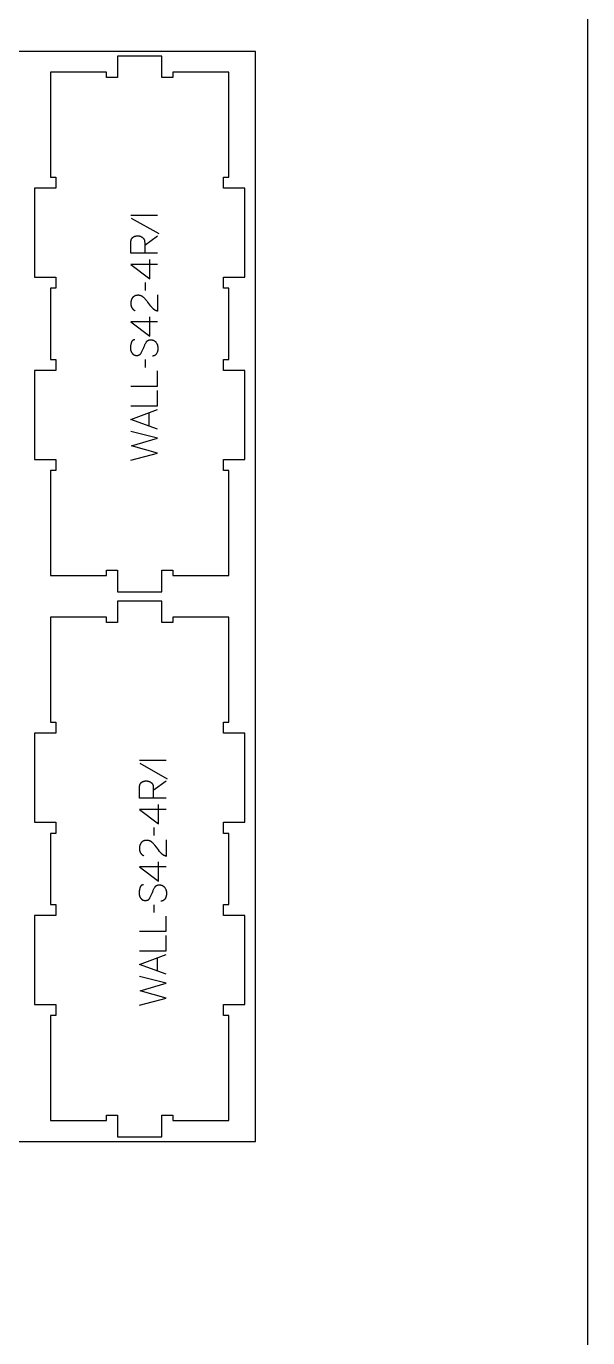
# Model space of a CAD drawing. Extents: x 0 to 4485, y 0 to 10771.
# Drawn here: x 2555 to 3183, y 2810 to 4278 of the extents above; entities that cross this region are included whole.
import ezdxf

# ---------------------------------------------------------------- set-up
doc = ezdxf.new("R2010")
doc.units = 0
for name, color, linetype in [('0_SHEET_SPRUCEPLY_2440X122', 1, 'CONTINUOUS'), ('1_ANYTOOL_1MMDEEP_LABELS_S', 2, 'CONTINUOUS'), ('4_ANYTOOL_CUTTHROUGH_OUTSI', 5, 'CONTINUOUS'), ('DONOTCUT', 7, 'CONTINUOUS')]:
    doc.layers.add(name, color=color, linetype=linetype)

msp = doc.modelspace()

# ---------------------------------------------------------------- linework, layer by layer
at = {"layer": '0_SHEET_SPRUCEPLY_2440X122'}
msp.add_lwpolyline([(371.7, 4249.4), (371.7, 3029.4), (2811.7, 3029.4), (2811.7, 4249.4)], close=True, dxfattribs=at)
at = {"layer": '1_ANYTOOL_1MMDEEP_LABELS_S', "color": 2}
for points in [[(2672, 4066.1), (2702, 4066.1)], [(2672.5, 4062.6), (2703.3, 4045.4)], [(2702, 4023.6), (2672, 4023.6), (2672, 4035), (2672, 4035.4), (2672.1, 4035.9), (2672.1, 4036.2), (2672.1, 4036.4), (2672.1, 4036.6), (2672.1, 4036.8), (2672.2, 4037), (2672.2, 4037.3), (2672.3, 4037.5), (2672.3, 4037.7), (2672.3, 4037.9), (2672.4, 4038.1), (2672.5, 4038.3), (2672.5, 4038.4), (2672.6, 4038.6), (2672.6, 4038.8), (2672.7, 4039), (2672.8, 4039.2), (2672.9, 4039.3), (2673, 4039.5), (2673, 4039.7), (2673.1, 4039.8), (2673.2, 4040), (2673.3, 4040.1), (2673.4, 4040.3), (2673.5, 4040.4), (2673.6, 4040.5), (2673.7, 4040.7), (2673.9, 4040.8), (2674, 4040.9), (2674.1, 4041.1), (2674.2, 4041.2), (2674.4, 4041.3), (2674.5, 4041.4), (2674.6, 4041.5), (2674.8, 4041.6), (2674.9, 4041.7), (2675.1, 4041.8), (2675.2, 4041.9), (2675.4, 4042), (2675.6, 4042.1), (2675.7, 4042.2), (2675.9, 4042.2), (2676.1, 4042.3), (2676.3, 4042.4), (2676.4, 4042.4), (2676.6, 4042.5), (2676.8, 4042.5), (2677, 4042.6), (2677.2, 4042.6), (2677.4, 4042.7), (2677.6, 4042.7), (2677.8, 4042.8), (2678, 4042.8), (2678.2, 4042.8), (2678.5, 4042.9), (2678.7, 4042.9), (2678.9, 4042.9), (2679.4, 4042.9), (2679.9, 4042.9), (2680, 4042.9), (2680.2, 4042.9), (2680.4, 4042.9), (2680.6, 4042.9), (2680.7, 4042.9), (2680.9, 4042.9), (2681.1, 4042.8), (2681.3, 4042.8), (2681.4, 4042.8), (2681.6, 4042.8), (2681.8, 4042.7), (2681.9, 4042.7), (2682.1, 4042.6), (2682.3, 4042.6), (2682.4, 4042.5), (2682.6, 4042.5), (2682.7, 4042.4), (2682.9, 4042.4), (2683.1, 4042.3), (2683.2, 4042.2), (2683.4, 4042.2), (2683.5, 4042.1), (2683.7, 4042), (2683.8, 4041.9), (2684, 4041.8), (2684.2, 4041.8), (2684.3, 4041.7), (2684.5, 4041.6), (2684.6, 4041.5), (2684.8, 4041.4), (2684.9, 4041.3), (2685.1, 4041.2), (2685.2, 4041), (2685.3, 4040.9), (2685.5, 4040.8), (2685.6, 4040.7), (2685.7, 4040.6), (2685.9, 4040.4), (2686, 4040.3), (2686.1, 4040.2), (2686.2, 4040.1), (2686.3, 4039.9), (2686.4, 4039.8), (2686.5, 4039.6), (2686.6, 4039.5), (2686.7, 4039.4), (2686.8, 4039.2), (2686.8, 4039.1), (2686.9, 4038.9), (2687, 4038.8), (2687.1, 4038.6), (2687.1, 4038.5), (2687.2, 4038.3), (2687.2, 4038.1), (2687.3, 4038), (2687.3, 4037.8), (2687.4, 4037.6), (2687.4, 4037.5), (2687.4, 4037.3), (2687.4, 4037.1), (2687.5, 4036.9), (2687.5, 4036.7), (2687.5, 4036.6), (2687.6, 4034.6), (2687.6, 4032.6), (2687.6, 4023.6)], [(2687.6, 4032.6), (2702.1, 4043.1)], [(2702, 4010.8), (2672, 4010.9), (2693.4, 3994.8)], [(2693.4, 3994.8), (2693.4, 4016.6)], [(2688.1, 3990.6), (2688.2, 3981.8)], [(2702, 3976.8), (2701.9, 3958.5), (2701.5, 3958.7), (2701.3, 3958.8), (2701, 3958.9), (2700.8, 3958.9), (2700.6, 3959), (2700.4, 3959.1), (2700.2, 3959.2), (2700, 3959.3), (2699.8, 3959.4), (2699.5, 3959.5), (2699.3, 3959.6), (2699.1, 3959.7), (2698.9, 3959.9), (2698.8, 3960), (2698.6, 3960.1), (2698.4, 3960.2), (2698.2, 3960.4), (2698, 3960.5), (2697.8, 3960.6), (2697.6, 3960.8), (2697.4, 3960.9), (2697.3, 3961.1), (2697.1, 3961.2), (2696.9, 3961.4), (2696.8, 3961.6), (2696.6, 3961.7), (2696.4, 3961.9), (2696.3, 3962.1), (2696.1, 3962.2), (2695.8, 3962.6), (2694.6, 3964.1), (2693.4, 3965.6), (2692.2, 3967.1), (2691.1, 3968.6), (2690.5, 3969.3), (2690, 3970.1), (2689.4, 3970.8), (2688.8, 3971.5), (2688.2, 3972.1), (2687.6, 3972.8), (2687, 3973.4), (2686.4, 3974), (2686.2, 3974.2), (2686.1, 3974.3), (2685.9, 3974.4), (2685.7, 3974.6), (2685.6, 3974.7), (2685.4, 3974.8), (2685.2, 3974.9), (2685.1, 3975), (2684.9, 3975.2), (2684.7, 3975.3), (2684.5, 3975.4), (2684.4, 3975.5), (2684.2, 3975.5), (2684, 3975.6), (2683.8, 3975.7), (2683.6, 3975.8), (2683.4, 3975.9), (2683.2, 3975.9), (2683, 3976), (2682.8, 3976), (2682.6, 3976.1), (2682.4, 3976.1), (2682.2, 3976.2), (2682, 3976.2), (2681.8, 3976.3), (2681.6, 3976.3), (2681.4, 3976.3), (2681.1, 3976.3), (2680.9, 3976.4), (2680.7, 3976.4), (2680.5, 3976.4), (2680.3, 3976.4), (2680, 3976.4), (2679.8, 3976.4), (2679.5, 3976.4), (2679.3, 3976.3), (2679, 3976.3), (2678.8, 3976.3), (2678.6, 3976.3), (2678.4, 3976.2), (2678.1, 3976.2), (2677.9, 3976.1), (2677.7, 3976.1), (2677.5, 3976), (2677.3, 3976), (2677.1, 3975.9), (2676.9, 3975.8), (2676.7, 3975.7), (2676.5, 3975.7), (2676.3, 3975.6), (2676.1, 3975.5), (2676, 3975.4), (2675.8, 3975.3), (2675.6, 3975.2), (2675.5, 3975.1), (2675.3, 3975), (2675.1, 3974.8), (2675, 3974.7), (2674.8, 3974.6), (2674.7, 3974.4), (2674.5, 3974.3), (2674.4, 3974.1), (2674.3, 3974), (2674.1, 3973.8), (2674, 3973.7), (2673.9, 3973.5), (2673.7, 3973.4), (2673.6, 3973.2), (2673.5, 3973), (2673.4, 3972.8), (2673.3, 3972.7), (2673.2, 3972.5), (2673.1, 3972.3), (2673, 3972.1), (2672.9, 3971.9), (2672.8, 3971.8), (2672.8, 3971.6), (2672.7, 3971.4), (2672.6, 3971.2), (2672.5, 3971), (2672.5, 3970.8), (2672.4, 3970.6), (2672.4, 3970.4), (2672.3, 3970.2), (2672.3, 3970), (2672.2, 3969.7), (2672.2, 3969.5), (2672.2, 3969.3), (2672.1, 3969.1), (2672.1, 3968.9), (2672.1, 3968.6), (2672.1, 3968.4), (2672, 3968.2), (2672, 3967.9), (2672, 3967.5), (2672, 3967.1), (2672, 3966.7), (2672.1, 3966.4), (2672.1, 3966), (2672.1, 3965.7), (2672.2, 3965.4), (2672.3, 3965), (2672.3, 3964.7), (2672.4, 3964.4), (2672.5, 3964.2), (2672.5, 3964.1), (2672.6, 3963.9), (2672.6, 3963.8), (2672.7, 3963.6), (2672.7, 3963.5), (2672.8, 3963.3), (2672.9, 3963.2), (2672.9, 3963.1), (2673, 3962.9), (2673.1, 3962.8), (2673.1, 3962.6), (2673.2, 3962.5), (2673.3, 3962.4), (2673.4, 3962.2), (2673.5, 3962.1), (2673.6, 3962), (2673.6, 3961.9), (2673.7, 3961.7), (2673.8, 3961.6), (2673.9, 3961.5), (2674, 3961.4), (2674.1, 3961.3), (2674.2, 3961.1), (2674.3, 3961), (2674.4, 3960.9), (2674.5, 3960.8), (2674.7, 3960.7), (2674.8, 3960.6), (2674.9, 3960.5), (2675, 3960.4), (2675.1, 3960.3), (2675.4, 3960.1), (2675.7, 3959.9), (2675.9, 3959.7), (2676.2, 3959.5), (2676.5, 3959.3), (2676.8, 3959.1), (2677.1, 3959)], [(2693.4, 3930.6), (2693.4, 3952.4)], [(2702, 3946.6), (2672, 3946.7), (2693.4, 3930.6)], [(2676.6, 3926.6), (2676.4, 3926.6), (2676.3, 3926.6), (2676.2, 3926.6), (2676.1, 3926.6), (2676.1, 3926.6), (2676, 3926.6), (2675.9, 3926.6), (2675.8, 3926.6), (2675.7, 3926.5), (2675.6, 3926.5), (2675.5, 3926.5), (2675.5, 3926.5), (2675.4, 3926.5), (2675.3, 3926.4), (2675.2, 3926.4), (2675.1, 3926.4), (2675.1, 3926.4), (2675, 3926.3), (2674.9, 3926.3), (2674.8, 3926.3), (2674.8, 3926.2), (2674.7, 3926.2), (2674.6, 3926.2), (2674.6, 3926.1), (2674.5, 3926.1), (2674.4, 3926), (2674.4, 3926), (2674.3, 3925.9), (2674.2, 3925.9), (2674.2, 3925.8), (2674.1, 3925.8), (2674, 3925.7), (2674, 3925.7), (2673.9, 3925.6), (2673.9, 3925.6), (2673.8, 3925.5), (2673.7, 3925.5), (2673.7, 3925.4), (2673.6, 3925.3), (2673.6, 3925.3), (2673.5, 3925.2), (2673.5, 3925.1), (2673.4, 3925.1), (2673.4, 3925), (2673.3, 3924.9), (2673.3, 3924.8), (2673.2, 3924.8), (2673.2, 3924.7), (2673.1, 3924.6), (2673.1, 3924.5), (2673.1, 3924.5), (2673, 3924.3), (2672.9, 3924.1), (2672.8, 3923.9), (2672.8, 3923.7), (2672.7, 3923.5), (2672.6, 3923.3), (2672.4, 3922.5), (2672.2, 3921.7), (2672.1, 3920.9), (2671.9, 3920.2), (2671.9, 3919.8), (2671.8, 3919.4), (2671.8, 3919), (2671.7, 3918.7), (2671.7, 3918.3), (2671.7, 3917.9), (2671.7, 3917.6), (2671.7, 3917.2), (2671.7, 3917), (2671.7, 3916.8), (2671.7, 3916.6), (2671.7, 3916.5), (2671.7, 3916.3), (2671.7, 3916.1), (2671.8, 3915.9), (2671.8, 3915.7), (2671.8, 3915.5), (2671.9, 3915.3), (2671.9, 3915.2), (2671.9, 3915), (2672, 3914.8), (2672, 3914.6), (2672.1, 3914.4), (2672.1, 3914.3), (2672.2, 3914.1), (2672.3, 3913.9), (2672.3, 3913.7), (2672.4, 3913.6), (2672.5, 3913.4), (2672.5, 3913.2), (2672.6, 3913.1), (2672.7, 3912.9), (2672.8, 3912.7), (2672.9, 3912.6), (2673, 3912.4), (2673.1, 3912.2), (2673.2, 3912.1), (2673.3, 3911.9), (2673.4, 3911.8), (2673.5, 3911.6), (2673.6, 3911.5), (2673.7, 3911.3), (2673.9, 3911.2), (2674, 3911), (2674.1, 3910.9), (2674.2, 3910.8), (2674.4, 3910.6), (2674.5, 3910.5), (2674.7, 3910.4), (2674.8, 3910.3), (2674.9, 3910.2), (2675.1, 3910.1), (2675.2, 3910), (2675.4, 3909.9), (2675.6, 3909.8), (2675.7, 3909.8), (2675.9, 3909.7), (2676, 3909.6), (2676.2, 3909.5), (2676.4, 3909.5), (2676.6, 3909.4), (2676.7, 3909.4), (2676.9, 3909.3), (2677.1, 3909.3), (2677.3, 3909.2), (2677.5, 3909.2), (2677.7, 3909.2), (2677.9, 3909.2), (2678.1, 3909.2), (2678.3, 3909.1), (2678.5, 3909.1), (2678.7, 3909.1), (2678.9, 3909.1), (2679.1, 3909.1), (2679.3, 3909.2), (2679.5, 3909.2), (2679.7, 3909.2), (2679.9, 3909.2), (2680.1, 3909.3), (2680.3, 3909.3), (2680.5, 3909.4), (2680.7, 3909.4), (2680.9, 3909.5), (2681, 3909.5), (2681.1, 3909.6), (2681.2, 3909.6), (2681.3, 3909.6), (2681.4, 3909.7), (2681.5, 3909.7), (2681.6, 3909.8), (2681.6, 3909.8), (2681.7, 3909.8), (2681.8, 3909.9), (2681.9, 3909.9), (2681.9, 3910), (2682, 3910), (2682.1, 3910.1), (2682.2, 3910.1), (2682.2, 3910.2), (2682.3, 3910.2), (2682.4, 3910.3), (2682.5, 3910.3), (2682.5, 3910.4), (2682.6, 3910.5), (2682.7, 3910.5), (2682.7, 3910.6), (2682.8, 3910.7), (2682.9, 3910.7), (2683, 3910.9), (2683.1, 3911), (2683.2, 3911.1), (2683.3, 3911.3), (2683.5, 3911.5), (2683.6, 3911.6), (2683.7, 3911.8), (2683.8, 3912), (2684.2, 3912.7), (2684.5, 3913.4), (2684.9, 3914.2), (2685.3, 3914.9), (2685.6, 3915.7), (2685.9, 3916.5), (2686.3, 3917.3), (2686.6, 3918.1), (2686.9, 3919), (2687.2, 3919.8), (2687.6, 3920.5), (2687.9, 3921.3), (2688.3, 3922.1), (2688.7, 3922.8), (2689.1, 3923.5), (2689.5, 3924.2), (2689.6, 3924.3), (2689.7, 3924.5), (2689.8, 3924.7), (2689.9, 3924.7), (2690, 3924.8), (2690, 3924.9), (2690.1, 3924.9), (2690.2, 3925), (2690.2, 3925.1), (2690.3, 3925.1), (2690.4, 3925.2), (2690.4, 3925.3), (2690.5, 3925.3), (2690.6, 3925.4), (2690.6, 3925.5), (2690.7, 3925.5), (2690.8, 3925.6), (2690.9, 3925.6), (2690.9, 3925.7), (2691, 3925.7), (2691.1, 3925.8), (2691.2, 3925.8), (2691.2, 3925.9), (2691.3, 3925.9), (2691.4, 3926), (2691.5, 3926), (2691.6, 3926), (2691.6, 3926.1), (2691.7, 3926.1), (2691.8, 3926.2), (2691.9, 3926.2), (2692, 3926.2), (2692.1, 3926.3), (2692.2, 3926.3), (2692.3, 3926.3), (2692.3, 3926.3), (2692.4, 3926.4), (2692.6, 3926.4), (2692.8, 3926.5), (2693, 3926.5), (2693.2, 3926.5), (2693.4, 3926.6), (2693.6, 3926.6), (2693.8, 3926.6), (2694.1, 3926.6), (2694.3, 3926.6), (2694.5, 3926.6), (2694.7, 3926.6), (2695, 3926.6), (2695.2, 3926.6), (2695.4, 3926.5), (2695.6, 3926.5), (2695.9, 3926.5), (2696.1, 3926.4), (2696.3, 3926.4), (2696.5, 3926.3), (2696.7, 3926.3), (2696.9, 3926.2), (2697.1, 3926.1), (2697.3, 3926.1), (2697.5, 3926), (2697.7, 3925.9), (2697.9, 3925.8), (2698, 3925.7), (2698.2, 3925.6), (2698.4, 3925.5), (2698.5, 3925.4), (2698.7, 3925.3), (2698.9, 3925.2), (2699, 3925.1), (2699.2, 3924.9), (2699.3, 3924.8), (2699.5, 3924.7), (2699.6, 3924.5), (2699.8, 3924.4), (2699.9, 3924.2), (2700, 3924.1), (2700.1, 3923.9), (2700.3, 3923.7), (2700.4, 3923.6), (2700.5, 3923.4), (2700.7, 3923), (2700.9, 3922.7), (2701.1, 3922.3), (2701.3, 3921.9), (2701.5, 3921.6), (2701.6, 3921.2), (2701.7, 3921), (2701.8, 3920.8), (2701.8, 3920.6), (2701.9, 3920.4), (2701.9, 3920.2), (2702, 3920), (2702, 3919.8), (2702.1, 3919.6), (2702.1, 3919.4), (2702.2, 3919.2), (2702.2, 3919), (2702.2, 3918.8), (2702.3, 3918.6), (2702.3, 3918.4), (2702.3, 3918), (2702.4, 3917.6), (2702.4, 3917.2), (2702.4, 3916.8), (2702.4, 3916.4), (2702.3, 3916), (2702.3, 3915.6), (2702.2, 3915.2), (2702.2, 3914.8), (2702.1, 3914.4), (2702, 3914), (2701.9, 3913.7), (2701.8, 3913.3), (2701.7, 3912.9), (2701.5, 3912.6), (2701.4, 3912.2), (2701.2, 3911.8), (2701, 3911.5), (2700.8, 3911.1), (2700.7, 3911), (2700.6, 3910.8), (2700.5, 3910.7), (2700.4, 3910.5), (2700.3, 3910.4), (2700.2, 3910.2), (2700.1, 3910.1), (2699.9, 3909.9), (2699.8, 3909.8), (2699.7, 3909.7), (2699.6, 3909.6), (2699.4, 3909.5), (2699.4, 3909.4), (2699.3, 3909.4), (2699.2, 3909.3), (2699.2, 3909.3), (2699.1, 3909.2), (2699, 3909.2), (2698.9, 3909.1), (2698.9, 3909.1), (2698.8, 3909), (2698.7, 3909), (2698.6, 3909), (2698.6, 3908.9), (2698.5, 3908.9), (2698.4, 3908.9), (2698.3, 3908.8), (2698.3, 3908.8), (2698.2, 3908.8), (2698.1, 3908.7), (2698, 3908.7), (2697.9, 3908.7), (2697.8, 3908.6), (2697.6, 3908.6), (2697.4, 3908.5), (2697.3, 3908.5), (2697.1, 3908.5), (2696.9, 3908.4), (2696.7, 3908.4), (2696.5, 3908.4), (2696.3, 3908.4), (2696.2, 3908.4)], [(2688.1, 3904.4), (2688.2, 3895.6)], [(2672, 3874.6), (2702, 3874.6), (2702, 3891.7)], [(2672, 3852.8), (2702, 3852.8), (2702, 3869.9)], [(2702, 3826.6), (2672, 3837.5), (2702, 3848.5)], [(2692.5, 3830.1), (2692.5, 3845)], [(2672, 3791.9), (2702, 3799.6), (2672.9, 3808), (2702, 3816.5), (2672, 3824)], [(2681.7, 3456.1), (2711.7, 3456.1)], [(2682.2, 3452.6), (2712.9, 3435.4)], [(2711.7, 3413.6), (2681.7, 3413.6), (2681.7, 3425), (2681.7, 3425.4), (2681.7, 3425.9), (2681.7, 3426.2), (2681.8, 3426.4), (2681.8, 3426.6), (2681.8, 3426.8), (2681.8, 3427), (2681.9, 3427.3), (2681.9, 3427.5), (2682, 3427.7), (2682, 3427.9), (2682.1, 3428.1), (2682.1, 3428.3), (2682.2, 3428.4), (2682.2, 3428.6), (2682.3, 3428.8), (2682.4, 3429), (2682.5, 3429.2), (2682.5, 3429.3), (2682.6, 3429.5), (2682.7, 3429.7), (2682.8, 3429.8), (2682.9, 3430), (2683, 3430.1), (2683.1, 3430.3), (2683.2, 3430.4), (2683.3, 3430.5), (2683.4, 3430.7), (2683.5, 3430.8), (2683.6, 3430.9), (2683.8, 3431.1), (2683.9, 3431.2), (2684, 3431.3), (2684.2, 3431.4), (2684.3, 3431.5), (2684.5, 3431.6), (2684.6, 3431.7), (2684.8, 3431.8), (2684.9, 3431.9), (2685.1, 3432), (2685.2, 3432.1), (2685.4, 3432.2), (2685.6, 3432.2), (2685.7, 3432.3), (2685.9, 3432.4), (2686.1, 3432.4), (2686.3, 3432.5), (2686.5, 3432.5), (2686.7, 3432.6), (2686.9, 3432.6), (2687.1, 3432.7), (2687.3, 3432.7), (2687.5, 3432.8), (2687.7, 3432.8), (2687.9, 3432.8), (2688.1, 3432.9), (2688.4, 3432.9), (2688.6, 3432.9), (2689, 3432.9), (2689.5, 3432.9), (2689.7, 3432.9), (2689.9, 3432.9), (2690.1, 3432.9), (2690.2, 3432.9), (2690.4, 3432.9), (2690.6, 3432.9), (2690.7, 3432.8), (2690.9, 3432.8), (2691.1, 3432.8), (2691.3, 3432.8), (2691.4, 3432.7), (2691.6, 3432.7), (2691.8, 3432.6), (2691.9, 3432.6), (2692.1, 3432.5), (2692.2, 3432.5), (2692.4, 3432.4), (2692.6, 3432.4), (2692.7, 3432.3), (2692.9, 3432.2), (2693, 3432.2), (2693.2, 3432.1), (2693.4, 3432), (2693.5, 3431.9), (2693.7, 3431.8), (2693.8, 3431.8), (2694, 3431.7), (2694.1, 3431.6), (2694.3, 3431.5), (2694.4, 3431.4), (2694.6, 3431.3), (2694.7, 3431.2), (2694.9, 3431), (2695, 3430.9), (2695.1, 3430.8), (2695.3, 3430.7), (2695.4, 3430.6), (2695.5, 3430.4), (2695.6, 3430.3), (2695.8, 3430.2), (2695.9, 3430.1), (2696, 3429.9), (2696.1, 3429.8), (2696.2, 3429.6), (2696.3, 3429.5), (2696.3, 3429.4), (2696.4, 3429.2), (2696.5, 3429.1), (2696.6, 3428.9), (2696.6, 3428.8), (2696.7, 3428.6), (2696.8, 3428.5), (2696.8, 3428.3), (2696.9, 3428.1), (2696.9, 3428), (2697, 3427.8), (2697, 3427.6), (2697, 3427.5), (2697.1, 3427.3), (2697.1, 3427.1), (2697.1, 3426.9), (2697.1, 3426.7), (2697.2, 3426.6), (2697.2, 3424.6), (2697.2, 3422.6), (2697.2, 3413.6)], [(2697.2, 3422.6), (2711.7, 3433.1)], [(2703, 3384.8), (2703, 3406.6)], [(2711.7, 3400.8), (2681.6, 3400.9), (2703, 3384.8)], [(2697.8, 3380.6), (2697.9, 3371.8)], [(2711.6, 3366.8), (2711.6, 3348.5), (2711.1, 3348.7), (2710.9, 3348.8), (2710.7, 3348.9), (2710.5, 3348.9), (2710.3, 3349), (2710, 3349.1), (2709.8, 3349.2), (2709.6, 3349.3), (2709.4, 3349.4), (2709.2, 3349.5), (2709, 3349.6), (2708.8, 3349.7), (2708.6, 3349.9), (2708.4, 3350), (2708.2, 3350.1), (2708, 3350.2), (2707.8, 3350.4), (2707.7, 3350.5), (2707.5, 3350.6), (2707.3, 3350.8), (2707.1, 3350.9), (2706.9, 3351.1), (2706.8, 3351.2), (2706.6, 3351.4), (2706.4, 3351.6), (2706.3, 3351.7), (2706.1, 3351.9), (2705.9, 3352.1), (2705.8, 3352.2), (2705.5, 3352.6), (2704.2, 3354.1), (2703, 3355.6), (2701.9, 3357.1), (2700.8, 3358.6), (2700.2, 3359.3), (2699.6, 3360.1), (2699.1, 3360.8), (2698.5, 3361.5), (2697.9, 3362.1), (2697.3, 3362.8), (2696.7, 3363.4), (2696, 3364), (2695.9, 3364.2), (2695.7, 3364.3), (2695.6, 3364.4), (2695.4, 3364.6), (2695.2, 3364.7), (2695.1, 3364.8), (2694.9, 3364.9), (2694.7, 3365), (2694.6, 3365.2), (2694.4, 3365.3), (2694.2, 3365.4), (2694, 3365.5), (2693.8, 3365.5), (2693.6, 3365.6), (2693.5, 3365.7), (2693.3, 3365.8), (2693.1, 3365.9), (2692.9, 3365.9), (2692.7, 3366), (2692.5, 3366), (2692.3, 3366.1), (2692.1, 3366.1), (2691.9, 3366.2), (2691.7, 3366.2), (2691.5, 3366.3), (2691.2, 3366.3), (2691, 3366.3), (2690.8, 3366.3), (2690.6, 3366.4), (2690.4, 3366.4), (2690.1, 3366.4), (2689.9, 3366.4), (2689.7, 3366.4), (2689.4, 3366.4), (2689.2, 3366.4), (2688.9, 3366.3), (2688.7, 3366.3), (2688.5, 3366.3), (2688.2, 3366.3), (2688, 3366.2), (2687.8, 3366.2), (2687.6, 3366.1), (2687.4, 3366.1), (2687.2, 3366), (2687, 3366), (2686.8, 3365.9), (2686.6, 3365.8), (2686.4, 3365.7), (2686.2, 3365.7), (2686, 3365.6), (2685.8, 3365.5), (2685.6, 3365.4), (2685.5, 3365.3), (2685.3, 3365.2), (2685.1, 3365.1), (2685, 3365), (2684.8, 3364.8), (2684.6, 3364.7), (2684.5, 3364.6), (2684.3, 3364.4), (2684.2, 3364.3), (2684.1, 3364.1), (2683.9, 3364), (2683.8, 3363.8), (2683.7, 3363.7), (2683.5, 3363.5), (2683.4, 3363.4), (2683.3, 3363.2), (2683.2, 3363), (2683.1, 3362.8), (2683, 3362.7), (2682.9, 3362.5), (2682.8, 3362.3), (2682.7, 3362.1), (2682.6, 3361.9), (2682.5, 3361.8), (2682.4, 3361.6), (2682.4, 3361.4), (2682.3, 3361.2), (2682.2, 3361), (2682.1, 3360.8), (2682.1, 3360.6), (2682, 3360.4), (2682, 3360.2), (2681.9, 3360), (2681.9, 3359.7), (2681.9, 3359.5), (2681.8, 3359.3), (2681.8, 3359.1), (2681.8, 3358.9), (2681.7, 3358.6), (2681.7, 3358.4), (2681.7, 3358.2), (2681.7, 3357.9), (2681.7, 3357.5), (2681.7, 3357.1), (2681.7, 3356.7), (2681.7, 3356.4), (2681.8, 3356), (2681.8, 3355.7), (2681.9, 3355.4), (2681.9, 3355), (2682, 3354.7), (2682.1, 3354.4), (2682.1, 3354.2), (2682.2, 3354.1), (2682.2, 3353.9), (2682.3, 3353.8), (2682.3, 3353.6), (2682.4, 3353.5), (2682.5, 3353.3), (2682.5, 3353.2), (2682.6, 3353.1), (2682.7, 3352.9), (2682.7, 3352.8), (2682.8, 3352.6), (2682.9, 3352.5), (2683, 3352.4), (2683, 3352.2), (2683.1, 3352.1), (2683.2, 3352), (2683.3, 3351.9), (2683.4, 3351.7), (2683.5, 3351.6), (2683.6, 3351.5), (2683.7, 3351.4), (2683.8, 3351.3), (2683.9, 3351.1), (2684, 3351), (2684.1, 3350.9), (2684.2, 3350.8), (2684.3, 3350.7), (2684.4, 3350.6), (2684.6, 3350.5), (2684.7, 3350.4), (2684.8, 3350.3), (2685.1, 3350.1), (2685.3, 3349.9), (2685.6, 3349.7), (2685.9, 3349.5), (2686.2, 3349.3), (2686.5, 3349.1), (2686.8, 3349)], [(2711.7, 3336.6), (2681.6, 3336.7), (2703, 3320.6)], [(2703, 3320.6), (2703, 3342.4)], [(2686.3, 3316.6), (2686.1, 3316.6), (2686, 3316.6), (2685.9, 3316.6), (2685.8, 3316.6), (2685.7, 3316.6), (2685.6, 3316.6), (2685.5, 3316.6), (2685.5, 3316.6), (2685.4, 3316.5), (2685.3, 3316.5), (2685.2, 3316.5), (2685.1, 3316.5), (2685, 3316.5), (2685, 3316.4), (2684.9, 3316.4), (2684.8, 3316.4), (2684.7, 3316.4), (2684.7, 3316.3), (2684.6, 3316.3), (2684.5, 3316.3), (2684.4, 3316.2), (2684.4, 3316.2), (2684.3, 3316.2), (2684.2, 3316.1), (2684.1, 3316.1), (2684.1, 3316), (2684, 3316), (2683.9, 3315.9), (2683.9, 3315.9), (2683.8, 3315.8), (2683.8, 3315.8), (2683.7, 3315.7), (2683.6, 3315.7), (2683.6, 3315.6), (2683.5, 3315.6), (2683.5, 3315.5), (2683.4, 3315.5), (2683.3, 3315.4), (2683.3, 3315.3), (2683.2, 3315.3), (2683.2, 3315.2), (2683.1, 3315.1), (2683.1, 3315.1), (2683, 3315), (2683, 3314.9), (2682.9, 3314.8), (2682.9, 3314.8), (2682.8, 3314.7), (2682.8, 3314.6), (2682.8, 3314.5), (2682.7, 3314.5), (2682.6, 3314.3), (2682.6, 3314.1), (2682.5, 3313.9), (2682.4, 3313.7), (2682.3, 3313.5), (2682.3, 3313.3), (2682.1, 3312.5), (2681.9, 3311.7), (2681.7, 3310.9), (2681.6, 3310.2), (2681.5, 3309.8), (2681.5, 3309.4), (2681.4, 3309), (2681.4, 3308.7), (2681.4, 3308.3), (2681.4, 3307.9), (2681.3, 3307.6), (2681.3, 3307.2), (2681.3, 3307), (2681.4, 3306.8), (2681.4, 3306.6), (2681.4, 3306.5), (2681.4, 3306.3), (2681.4, 3306.1), (2681.4, 3305.9), (2681.5, 3305.7), (2681.5, 3305.5), (2681.5, 3305.3), (2681.6, 3305.2), (2681.6, 3305), (2681.6, 3304.8), (2681.7, 3304.6), (2681.7, 3304.4), (2681.8, 3304.3), (2681.9, 3304.1), (2681.9, 3303.9), (2682, 3303.7), (2682.1, 3303.6), (2682.1, 3303.4), (2682.2, 3303.2), (2682.3, 3303.1), (2682.4, 3302.9), (2682.5, 3302.7), (2682.5, 3302.6), (2682.6, 3302.4), (2682.7, 3302.2), (2682.8, 3302.1), (2682.9, 3301.9), (2683.1, 3301.8), (2683.2, 3301.6), (2683.3, 3301.5), (2683.4, 3301.3), (2683.5, 3301.2), (2683.6, 3301), (2683.8, 3300.9), (2683.9, 3300.8), (2684, 3300.6), (2684.2, 3300.5), (2684.3, 3300.4), (2684.5, 3300.3), (2684.6, 3300.2), (2684.8, 3300.1), (2684.9, 3300), (2685.1, 3299.9), (2685.2, 3299.8), (2685.4, 3299.8), (2685.5, 3299.7), (2685.7, 3299.6), (2685.9, 3299.5), (2686.1, 3299.5), (2686.2, 3299.4), (2686.4, 3299.4), (2686.6, 3299.3), (2686.8, 3299.3), (2687, 3299.2), (2687.2, 3299.2), (2687.4, 3299.2), (2687.6, 3299.2), (2687.8, 3299.2), (2688, 3299.1), (2688.2, 3299.1), (2688.4, 3299.1), (2688.6, 3299.1), (2688.8, 3299.1), (2689, 3299.2), (2689.2, 3299.2), (2689.4, 3299.2), (2689.6, 3299.2), (2689.8, 3299.3), (2690, 3299.3), (2690.2, 3299.4), (2690.4, 3299.4), (2690.5, 3299.5), (2690.7, 3299.5), (2690.8, 3299.6), (2690.9, 3299.6), (2691, 3299.6), (2691, 3299.7), (2691.1, 3299.7), (2691.2, 3299.8), (2691.3, 3299.8), (2691.4, 3299.8), (2691.5, 3299.9), (2691.5, 3299.9), (2691.6, 3300), (2691.7, 3300), (2691.8, 3300.1), (2691.8, 3300.1), (2691.9, 3300.2), (2692, 3300.2), (2692, 3300.3), (2692.1, 3300.3), (2692.2, 3300.4), (2692.3, 3300.5), (2692.3, 3300.5), (2692.4, 3300.6), (2692.5, 3300.7), (2692.5, 3300.7), (2692.6, 3300.9), (2692.8, 3301), (2692.9, 3301.1), (2693, 3301.3), (2693.1, 3301.5), (2693.2, 3301.6), (2693.3, 3301.8), (2693.4, 3302), (2693.8, 3302.7), (2694.2, 3303.4), (2694.6, 3304.2), (2694.9, 3304.9), (2695.3, 3305.7), (2695.6, 3306.5), (2695.9, 3307.3), (2696.2, 3308.1), (2696.6, 3309), (2696.9, 3309.8), (2697.2, 3310.5), (2697.6, 3311.3), (2698, 3312.1), (2698.3, 3312.8), (2698.8, 3313.5), (2699.2, 3314.2), (2699.3, 3314.3), (2699.4, 3314.5), (2699.5, 3314.7), (2699.6, 3314.7), (2699.6, 3314.8), (2699.7, 3314.9), (2699.8, 3314.9), (2699.8, 3315), (2699.9, 3315.1), (2700, 3315.1), (2700, 3315.2), (2700.1, 3315.3), (2700.2, 3315.3), (2700.2, 3315.4), (2700.3, 3315.5), (2700.4, 3315.5), (2700.4, 3315.6), (2700.5, 3315.6), (2700.6, 3315.7), (2700.7, 3315.7), (2700.7, 3315.8), (2700.8, 3315.8), (2700.9, 3315.9), (2701, 3315.9), (2701.1, 3316), (2701.1, 3316), (2701.2, 3316), (2701.3, 3316.1), (2701.4, 3316.1), (2701.5, 3316.2), (2701.6, 3316.2), (2701.7, 3316.2), (2701.7, 3316.3), (2701.8, 3316.3), (2701.9, 3316.3), (2702, 3316.3), (2702.1, 3316.4), (2702.3, 3316.4), (2702.5, 3316.5), (2702.7, 3316.5), (2702.9, 3316.5), (2703.1, 3316.6), (2703.3, 3316.6), (2703.5, 3316.6), (2703.7, 3316.6), (2703.9, 3316.6), (2704.2, 3316.6), (2704.4, 3316.6), (2704.6, 3316.6), (2704.8, 3316.6), (2705.1, 3316.5), (2705.3, 3316.5), (2705.5, 3316.5), (2705.7, 3316.4), (2705.9, 3316.4), (2706.2, 3316.3), (2706.4, 3316.3), (2706.6, 3316.2), (2706.8, 3316.1), (2707, 3316.1), (2707.1, 3316), (2707.3, 3315.9), (2707.5, 3315.8), (2707.7, 3315.7), (2707.9, 3315.6), (2708, 3315.5), (2708.2, 3315.4), (2708.4, 3315.3), (2708.5, 3315.2), (2708.7, 3315.1), (2708.8, 3314.9), (2709, 3314.8), (2709.1, 3314.7), (2709.3, 3314.5), (2709.4, 3314.4), (2709.5, 3314.2), (2709.7, 3314.1), (2709.8, 3313.9), (2709.9, 3313.7), (2710, 3313.6), (2710.2, 3313.4), (2710.4, 3313), (2710.6, 3312.7), (2710.8, 3312.3), (2711, 3311.9), (2711.1, 3311.6), (2711.3, 3311.2), (2711.4, 3311), (2711.4, 3310.8), (2711.5, 3310.6), (2711.5, 3310.4), (2711.6, 3310.2), (2711.7, 3310), (2711.7, 3309.8), (2711.7, 3309.6), (2711.8, 3309.4), (2711.8, 3309.2), (2711.9, 3309), (2711.9, 3308.8), (2711.9, 3308.6), (2712, 3308.4), (2712, 3308), (2712, 3307.6), (2712, 3307.2), (2712, 3306.8), (2712, 3306.4), (2712, 3306), (2711.9, 3305.6), (2711.9, 3305.2), (2711.8, 3304.8), (2711.8, 3304.4), (2711.7, 3304), (2711.6, 3303.7), (2711.4, 3303.3), (2711.3, 3302.9), (2711.2, 3302.6), (2711, 3302.2), (2710.9, 3301.8), (2710.7, 3301.5), (2710.5, 3301.1), (2710.4, 3301), (2710.3, 3300.8), (2710.2, 3300.7), (2710.1, 3300.5), (2710, 3300.4), (2709.8, 3300.2), (2709.7, 3300.1), (2709.6, 3299.9), (2709.5, 3299.8), (2709.3, 3299.7), (2709.2, 3299.6), (2709.1, 3299.5), (2709, 3299.4), (2709, 3299.4), (2708.9, 3299.3), (2708.8, 3299.3), (2708.7, 3299.2), (2708.7, 3299.2), (2708.6, 3299.1), (2708.5, 3299.1), (2708.5, 3299), (2708.4, 3299), (2708.3, 3299), (2708.2, 3298.9), (2708.2, 3298.9), (2708.1, 3298.9), (2708, 3298.8), (2707.9, 3298.8), (2707.8, 3298.8), (2707.8, 3298.7), (2707.7, 3298.7), (2707.6, 3298.7), (2707.4, 3298.6), (2707.3, 3298.6), (2707.1, 3298.5), (2706.9, 3298.5), (2706.7, 3298.5), (2706.6, 3298.4), (2706.4, 3298.4), (2706.2, 3298.4), (2706, 3298.4), (2705.8, 3298.4)], [(2697.8, 3294.4), (2697.9, 3285.6)], [(2681.7, 3264.6), (2711.7, 3264.6), (2711.7, 3281.7)], [(2681.7, 3242.8), (2711.7, 3242.8), (2711.7, 3259.9)], [(2711.7, 3216.6), (2681.7, 3227.5), (2711.7, 3238.5)], [(2702.1, 3220.1), (2702.1, 3235)], [(2681.7, 3181.9), (2711.7, 3189.6), (2682.6, 3198), (2711.7, 3206.5), (2681.7, 3214)]]:
    msp.add_lwpolyline(points, dxfattribs=at)
at = {"layer": '4_ANYTOOL_CUTTHROUGH_OUTSI', "color": 5}
for points in [[(2799.7, 3792.7), (2799.7, 3892.2), (2775.7, 3892.2), (2775.7, 3904.7), (2781.7, 3904.7), (2781.7, 3984.2), (2775.7, 3984.2), (2775.7, 3996.7), (2799.7, 3996.7), (2799.7, 4096.2), (2775.7, 4096.2), (2775.7, 4108.7), (2781.7, 4108.7), (2781.7, 4226.2), (2719.2, 4226.2), (2719.2, 4220.2), (2706.7, 4220.2), (2706.7, 4244.2), (2657.2, 4244.2), (2657.2, 4220.2), (2644.7, 4220.2), (2644.7, 4226.2), (2582.2, 4226.2), (2582.2, 4108.7), (2588.2, 4108.7), (2588.2, 4096.2), (2564.2, 4096.2), (2564.2, 3996.7), (2588.2, 3996.7), (2588.2, 3984.2), (2582.2, 3984.2), (2582.2, 3904.7), (2588.2, 3904.7), (2588.2, 3892.2), (2564.2, 3892.2), (2564.2, 3792.7), (2588.2, 3792.7), (2588.2, 3780.2), (2582.2, 3780.2), (2582.2, 3662.7), (2644.7, 3662.7), (2644.7, 3668.7), (2657.2, 3668.7), (2657.2, 3644.7), (2706.7, 3644.7), (2706.7, 3668.7), (2719.2, 3668.7), (2719.2, 3662.7), (2781.7, 3662.7), (2781.7, 3780.2), (2775.7, 3780.2), (2775.7, 3792.7)], [(2799.7, 3182.7), (2799.7, 3282.2), (2775.7, 3282.2), (2775.7, 3294.7), (2781.7, 3294.7), (2781.7, 3374.2), (2775.7, 3374.2), (2775.7, 3386.7), (2799.7, 3386.7), (2799.7, 3486.2), (2775.7, 3486.2), (2775.7, 3498.7), (2781.7, 3498.7), (2781.7, 3616.2), (2719.2, 3616.2), (2719.2, 3610.2), (2706.7, 3610.2), (2706.7, 3634.2), (2657.2, 3634.2), (2657.2, 3610.2), (2644.7, 3610.2), (2644.7, 3616.2), (2582.2, 3616.2), (2582.2, 3498.7), (2588.2, 3498.7), (2588.2, 3486.2), (2564.2, 3486.2), (2564.2, 3386.7), (2588.2, 3386.7), (2588.2, 3374.2), (2582.2, 3374.2), (2582.2, 3294.7), (2588.2, 3294.7), (2588.2, 3282.2), (2564.2, 3282.2), (2564.2, 3182.7), (2588.2, 3182.7), (2588.2, 3170.2), (2582.2, 3170.2), (2582.2, 3052.7), (2644.7, 3052.7), (2644.7, 3058.7), (2657.2, 3058.7), (2657.2, 3034.7), (2706.7, 3034.7), (2706.7, 3058.7), (2719.2, 3058.7), (2719.2, 3052.7), (2781.7, 3052.7), (2781.7, 3170.2), (2775.7, 3170.2), (2775.7, 3182.7)]]:
    msp.add_lwpolyline(points, close=True, dxfattribs=at)
at = {"layer": 'DONOTCUT'}
msp.add_lwpolyline([(0, 0), (3183.4, 0), (3183.4, 7593.4), (0, 7593.4)], close=True, dxfattribs=at)

doc.saveas('drawing.dxf')
